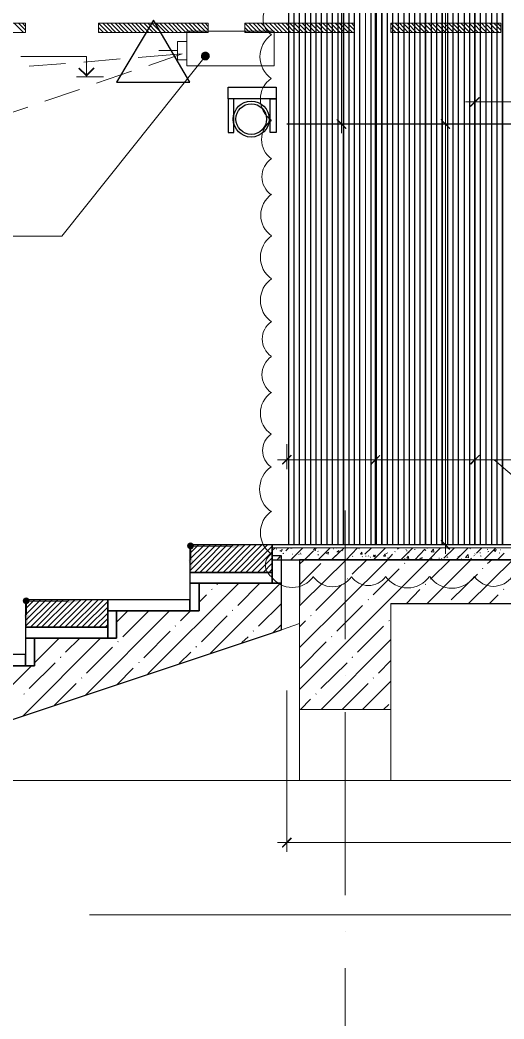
# Model space of a CAD drawing. Header units: millimetres. Extents: x -356862 to 418287, y 0 to 839748.
# Drawn here: x 401049 to 403759, y 757635 to 763220 of the extents above; entities that cross this region are included whole.
import ezdxf

# ---------------------------------------------------------------- set-up
doc = ezdxf.new("R2010")
doc.units = ezdxf.units.MM
doc.layers.add('PDF _Геометрия', color=7, linetype='Continuous', true_color=0xbababa)
doc.layers.add('PDF _Сплошная заливка', color=7, linetype='Continuous', true_color=0xf50000)

msp = doc.modelspace()

# ---------------------------------------------------------------- linework, layer by layer
at = {"layer": 'PDF _Геометрия', "color": 7, "lineweight": 18}
for points in [[(403430.6371, 762586.3728), (403430.6371, 764305.3419)], [(402848.266, 763712.146), (402848.266, 762586.3728)], [(403595.1732, 762850.4965), (403595.1732, 762709.7748)], [(403543.2144, 762761.7336), (404203.5237, 762761.7336)], [(403430.6371, 760235.2388), (403430.6371, 762690.2903)], [(402986.8227, 762638.3315), (402798.4721, 762638.3315)], [(402543.0082, 760847.9192), (402543.0082, 760709.3625)], [(403090.7402, 760761.3212), (402491.0495, 760761.3212)], [(403647.1319, 760761.3212), (402986.8227, 760761.3212)], [(403861.4618, 760761.3212), (403543.2144, 760761.3212)], [(403703.4206, 760761.3212), (403945.8948, 760553.4862), (404368.0598, 760553.4862)], [(402594.967, 760285.0326), (403482.5959, 760285.0326)], [(402543.0082, 759471.012), (402543.0082, 758570.3934)], [(402491.0495, 758622.3522), (403861.4618, 758622.3522)]]:
    msp.add_lwpolyline(points, dxfattribs=at)
at = {"layer": 'PDF _Геометрия', "color": 7, "lineweight": 30}
for points in [[(398000.9464, 764255.548), (407370.8433, 764255.548), (407370.8433, 760202.7645), (402614.4515, 760202.7645), (402614.4515, 759958.1254)], [(398000.9464, 758308.4346), (402512.6989, 759810.9089), (402512.6989, 760070.7027), (402051.5649, 760070.7027), (402051.5649, 759916.9913), (401590.4309, 759916.9913), (401590.4309, 759763.28), (401131.4618, 759763.28), (401131.4618, 759609.5687), (400670.3278, 759609.5687)], [(403125.3794, 759958.1254), (407370.8433, 759958.1254), (407370.8433, 758968.7439)]]:
    msp.add_lwpolyline(points, dxfattribs=at)
at = {"layer": 'PDF _Геометрия', "color": 254, "lineweight": 5, "true_color": 0xdcdcdc}
for points in [[(402551.668, 760285.0326), (402551.668, 764255.548)], [(402581.9773, 760285.0326), (402581.9773, 764255.548)], [(402612.2866, 760285.0326), (402612.2866, 764255.548)], [(402614.4515, 763662.3522), (402614.4515, 760285.0326), (402614.4515, 764255.548)], [(403134.0391, 760285.0326), (403134.0391, 764255.548)], [(403168.6783, 760285.0326), (403168.6783, 764255.548)], [(403198.9876, 760285.0326), (403198.9876, 764255.548)], [(403229.2969, 760285.0326), (403229.2969, 764255.548)], [(403257.4412, 760285.0326), (403257.4412, 764255.548)], [(403287.7505, 760285.0326), (403287.7505, 764255.548)], [(403318.0598, 760285.0326), (403318.0598, 764255.548)], [(403352.6989, 760285.0326), (403352.6989, 764255.548)], [(403383.0082, 760285.0326), (403383.0082, 764255.548)], [(403413.3175, 760285.0326), (403413.3175, 764255.548)], [(403441.4618, 760285.0326), (403441.4618, 764255.548)], [(403471.7711, 760285.0326), (403471.7711, 764255.548)], [(403502.0804, 760285.0326), (403502.0804, 764255.548)], [(403536.7196, 760285.0326), (403536.7196, 764255.548)], [(403567.0288, 760285.0326), (403567.0288, 764255.548)], [(403597.3381, 760285.0326), (403597.3381, 764255.548)], [(403625.4824, 760285.0326), (403625.4824, 764255.548)], [(403655.7917, 760285.0326), (403655.7917, 764255.548)], [(403690.4309, 760285.0326), (403690.4309, 764255.548)], [(403720.7402, 760285.0326), (403720.7402, 764255.548)], [(403751.0495, 760285.0326), (403751.0495, 764255.548)], [(402646.9257, 760285.0326), (402646.9257, 763662.3522)], [(402677.235, 760285.0326), (402677.235, 763662.3522)], [(402707.5443, 760285.0326), (402707.5443, 763662.3522)], [(402735.6886, 760285.0326), (402735.6886, 763662.3522)], [(402765.9979, 760285.0326), (402765.9979, 763662.3522)], [(402796.3072, 760285.0326), (402796.3072, 763662.3522)], [(402830.9464, 760285.0326), (402830.9464, 763662.3522)], [(402861.2556, 760285.0326), (402861.2556, 763662.3522)], [(402891.5649, 760285.0326), (402891.5649, 763662.3522)], [(402919.7093, 760285.0326), (402919.7093, 763662.3522)], [(402950.0185, 760285.0326), (402950.0185, 763662.3522)], [(402982.4928, 760285.0326), (402982.4928, 763662.3522)], [(403014.967, 760285.0326), (403014.967, 763662.3522)], [(403045.2763, 760285.0326), (403045.2763, 763662.3522)], [(403073.4206, 760285.0326), (403073.4206, 763662.3522)], [(403103.7299, 760285.0326), (403103.7299, 763662.3522)]]:
    msp.add_lwpolyline(points, dxfattribs=at)
for points in [[(402553.833, 764255.548), (402553.833, 760285.0326)], [(402584.1422, 764255.548), (402584.1422, 760285.0326)], [(403136.2041, 764255.548), (403136.2041, 760285.0326)], [(403166.5134, 764255.548), (403166.5134, 760285.0326)], [(403196.8227, 764255.548), (403196.8227, 760285.0326)], [(403227.1319, 764255.548), (403227.1319, 760285.0326)], [(403259.6062, 764255.548), (403259.6062, 760285.0326)], [(403289.9154, 764255.548), (403289.9154, 760285.0326)], [(403320.2247, 764255.548), (403320.2247, 760285.0326)], [(403350.534, 764255.548), (403350.534, 760285.0326)], [(403380.8433, 764255.548), (403380.8433, 760285.0326)], [(403411.1526, 764255.548), (403411.1526, 760285.0326)], [(403443.6268, 764255.548), (403443.6268, 760285.0326)], [(403473.9361, 764255.548), (403473.9361, 760285.0326)], [(403504.2453, 764255.548), (403504.2453, 760285.0326)], [(403534.5546, 764255.548), (403534.5546, 760285.0326)], [(403564.8639, 764255.548), (403564.8639, 760285.0326)], [(403595.1732, 764255.548), (403595.1732, 760285.0326)], [(403627.6474, 764255.548), (403627.6474, 760285.0326)], [(403657.9567, 764255.548), (403657.9567, 760285.0326)], [(403688.266, 764255.548), (403688.266, 760285.0326)], [(403718.5752, 764255.548), (403718.5752, 760285.0326)], [(403748.8845, 764255.548), (403748.8845, 760285.0326)], [(402644.7608, 763662.3522), (402644.7608, 760285.0326)], [(402675.0701, 763662.3522), (402675.0701, 760285.0326)], [(402705.3794, 763662.3522), (402705.3794, 760285.0326)], [(402737.8536, 763662.3522), (402737.8536, 760285.0326)], [(402768.1629, 763662.3522), (402768.1629, 760285.0326)], [(402798.4721, 763662.3522), (402798.4721, 760285.0326)], [(402828.7814, 763662.3522), (402828.7814, 760285.0326)], [(402859.0907, 763662.3522), (402859.0907, 760285.0326)], [(402889.4, 763662.3522), (402889.4, 760285.0326)], [(402921.8742, 763662.3522), (402921.8742, 760285.0326)], [(402952.1835, 763662.3522), (402952.1835, 760285.0326)], [(402982.4928, 763662.3522), (402982.4928, 760285.0326)], [(403012.802, 763662.3522), (403012.802, 760285.0326)], [(403043.1113, 763662.3522), (403043.1113, 760285.0326)], [(403075.5855, 763662.3522), (403075.5855, 760285.0326)], [(403105.8948, 763662.3522), (403105.8948, 760285.0326)]]:
    msp.add_lwpolyline(points, close=True, dxfattribs=at)
at = {"layer": 'PDF _Геометрия', "color": 150, "lineweight": 30, "true_color": 0x0080ff}
for points in [[(403595.1732, 760285.0326), (403595.1732, 764255.548)], [(403038.7814, 760285.0326), (403038.7814, 763662.3522)], [(402543.0082, 762638.3315), (406758.1629, 762638.3315)]]:
    msp.add_lwpolyline(points, dxfattribs=at)
at = {"layer": 'PDF _Геометрия', "color": 7, "lineweight": 9}
for points in [[(402614.4515, 763129.7748), (402614.4515, 763374.414)], [(402614.4515, 762766.0635), (402614.4515, 763008.5377)], [(402614.4515, 762400.1872), (402614.4515, 762642.6614)], [(402614.4515, 762034.3109), (402614.4515, 762278.9501)], [(402614.4515, 761668.4346), (402614.4515, 761913.0738)], [(402614.4515, 761302.5584), (402614.4515, 761547.1975)], [(402614.4515, 760938.847), (402614.4515, 761181.3212)], [(402614.4515, 760572.9707), (402614.4515, 760815.445)], [(402614.4515, 760285.0326), (402614.4515, 760451.7336)], [(402869.9154, 759758.9501), (402869.9154, 760477.713)], [(402460.7402, 760285.0326), (401999.6062, 760285.0326), (401999.6062, 760224.414), (401999.6062, 760131.3212)], [(402460.7402, 760254.7233), (402478.0598, 760269.8779)], [(407370.8433, 760269.8779), (402460.7402, 760269.8779)], [(402460.7402, 760252.5584), (402462.9051, 760252.5584)], [(402460.7402, 760217.9192), (402460.7402, 760217.9192)], [(402482.3897, 760261.2181), (402486.7196, 760263.3831)], [(402488.8845, 760202.7645), (402508.369, 760224.414)], [(402521.3587, 760237.4037), (402523.5237, 760239.5687)], [(402523.5237, 760237.4037), (402525.6886, 760237.4037)], [(402536.5134, 760252.5584), (402553.833, 760269.8779)], [(402573.3175, 760269.8779), (402573.3175, 760267.713), (402562.4928, 760267.713), (402564.6577, 760269.8779)], [(402564.6577, 760202.7645), (402631.7711, 760269.8779)], [(402573.3175, 760233.0738), (402575.4824, 760233.0738)], [(402610.1216, 760233.0738), (402612.2866, 760230.9089)], [(402618.7814, 760239.5687), (402620.9464, 760239.5687)], [(402618.7814, 760235.2388), (402623.1113, 760233.0738)], [(402627.4412, 759958.1254), (402874.2453, 760202.7645), (402939.1938, 760269.8779)], [(402642.5959, 760202.7645), (402692.3897, 760252.5584)], [(402666.4103, 760224.414), (402668.5752, 760226.579)], [(402688.0598, 760248.2285), (402690.2247, 760248.2285)], [(402705.3794, 760265.548), (402707.5443, 760267.713)], [(402716.2041, 760250.3934), (402718.369, 760248.2285)], [(402716.2041, 760230.9089), (402720.534, 760228.7439)], [(402718.369, 760202.7645), (402785.4824, 760269.8779)], [(402761.668, 760239.5687), (402763.833, 760241.7336)], [(402796.3072, 760204.9295), (402863.4206, 760269.8779)], [(402802.802, 760263.3831), (402804.967, 760263.3831)], [(402813.6268, 760226.579), (402815.7917, 760224.414)], [(402822.2866, 760269.8779), (402824.4515, 760267.713)], [(402824.4515, 760246.0635), (402833.1113, 760254.7233), (402835.2763, 760243.8986), (402822.2866, 760246.0635)], [(402848.266, 760269.8779), (402850.4309, 760269.8779)], [(402854.7608, 760252.5584), (402856.9257, 760254.7233)], [(402911.0495, 760222.2491), (402913.2144, 760220.0841)], [(402945.6886, 760263.3831), (402947.8536, 760265.548)], [(402965.1732, 760217.9192), (402967.3381, 760220.0841)], [(402980.3278, 760233.0738), (403017.1319, 760269.8779)], [(402982.4928, 760222.2491), (402986.8227, 760222.2491)], [(402997.6474, 760224.414), (402999.8123, 760222.2491)], [(403008.4721, 760217.9192), (403010.6371, 760215.7542)], [(403027.9567, 760202.7645), (403095.0701, 760269.8779)], [(403027.9567, 760228.7439), (403032.2866, 760228.7439)], [(403038.7814, 760215.7542), (403040.9464, 760217.9192)], [(403097.235, 760237.4037), (403101.5649, 760237.4037)], [(403103.7299, 760241.7336), (403105.8948, 760239.5687)], [(403105.8948, 760202.7645), (403134.0391, 760233.0738)], [(403131.8742, 760228.7439), (403134.0391, 760230.9089)], [(403147.0288, 760246.0635), (403149.1938, 760248.2285)], [(403162.1835, 760261.2181), (403170.8433, 760269.8779)], [(403181.668, 760202.7645), (403248.7814, 760269.8779)], [(403209.8123, 760259.0532), (403211.9773, 760256.8882)], [(403211.9773, 760252.5584), (403216.3072, 760252.5584)], [(403222.802, 760241.7336), (403227.1319, 760243.8986)], [(403257.4412, 760259.0532), (403261.7711, 760259.0532)], [(403259.6062, 760202.7645), (403315.8948, 760261.2181)], [(403318.0598, 760254.7233), (403320.2247, 760256.8882)], [(403326.7196, 760267.713), (403331.0495, 760267.713)], [(403337.5443, 760202.7645), (403402.4928, 760269.8779)], [(403411.1526, 760267.713), (403413.3175, 760269.8779)], [(403421.9773, 760211.4243), (403480.4309, 760269.8779)], [(403439.2969, 760215.7542), (403443.6268, 760217.9192)], [(403452.2866, 760269.8779), (403450.1216, 760263.3831), (403441.4618, 760267.713), (403443.6268, 760269.8779)], [(403471.7711, 760269.8779), (403473.9361, 760267.713)], [(403491.2556, 760202.7645), (403558.369, 760269.8779)], [(403499.9154, 760217.9192), (403504.2453, 760220.0841)], [(403508.5752, 760226.579), (403512.9051, 760226.579)], [(403567.0288, 760265.548), (403571.3587, 760263.3831)], [(403588.6783, 760224.414), (403593.0082, 760226.579)], [(403595.1732, 760233.0738), (403597.3381, 760235.2388)], [(403603.833, 760239.5687), (403634.1422, 760269.8779)], [(403623.3175, 760241.7336), (403627.6474, 760241.7336)], [(403625.4824, 760224.414), (403629.8123, 760222.2491)], [(403644.967, 760202.7645), (403712.0804, 760269.8779)], [(403664.4515, 760261.2181), (403668.7814, 760259.0532)], [(403668.7814, 760246.0635), (403673.1113, 760248.2285)], [(403688.266, 760243.8986), (403690.4309, 760246.0635)], [(403722.9051, 760202.7645), (403759.7093, 760239.5687)], [(403731.5649, 760241.7336), (403735.8948, 760239.5687)], [(403738.0598, 760256.8882), (403740.2247, 760256.8882)], [(402504.0391, 760213.5893), (402506.2041, 760211.4243)], [(402573.3175, 760213.5893), (402577.6474, 760215.7542)], [(402614.4515, 760176.7852), (402640.4309, 760202.7645)], [(402614.4515, 760062.0429), (402733.5237, 760181.1151)], [(402861.2556, 759958.1254), (403108.0598, 760202.7645)], [(402867.7505, 760207.0944), (402872.0804, 760207.0944)], [(402891.5649, 760204.9295), (402893.7299, 760202.7645)], [(402908.8845, 760122.6614), (402991.1526, 760202.7645)], [(402945.6886, 760202.7645), (402945.6886, 760204.9295)], [(402950.0185, 760202.7645), (402952.1835, 760204.9295)], [(403095.0701, 759958.1254), (403339.7093, 760202.7645)], [(403105.8948, 760213.5893), (403108.0598, 760211.4243)], [(403201.1526, 760209.2594), (403205.4824, 760207.0944)], [(403201.1526, 760181.1151), (403203.3175, 760183.28)], [(403298.5752, 760204.9295), (403302.9051, 760202.7645)], [(403328.8845, 759958.1254), (403573.5237, 760202.7645)], [(403346.2041, 760094.5171), (403456.6165, 760202.7645)], [(403348.369, 760202.7645), (403354.8639, 760209.2594), (403354.8639, 760202.7645)], [(403393.833, 760211.4243), (403398.1629, 760211.4243)], [(403408.9876, 760207.0944), (403411.1526, 760209.2594)], [(403519.4, 760207.0944), (403523.7299, 760202.7645)], [(403560.534, 759958.1254), (403807.3381, 760202.7645)], [(403569.1938, 760202.7645), (403575.6886, 760211.4243)], [(403666.6165, 760181.1151), (403690.4309, 760202.7645)], [(403025.7917, 760005.7542), (403170.8433, 760150.8058)], [(403463.1113, 759977.6099), (403610.3278, 760122.6614)], [(403638.4721, 760150.8058), (403640.6371, 760155.1357)], [(401765.7917, 759564.1047), (402274.5546, 760070.7027)], [(402116.5134, 759681.012), (402508.369, 760070.7027)], [(402151.1526, 760064.2078), (402157.6474, 760070.7027)], [(402268.0598, 759947.3006), (402391.4618, 760070.7027)], [(402744.3484, 759958.1254), (402850.4309, 760064.2078)], [(402880.7402, 760094.5171), (402882.9051, 760096.6821)], [(403318.0598, 760064.2078), (403320.2247, 760066.3728)], [(402051.5649, 759964.6202), (402092.6989, 760005.7542)], [(402120.8433, 760036.0635), (402125.1732, 760038.2285)], [(403211.9773, 759958.1254), (403287.7505, 760036.0635)], [(403677.4412, 759958.1254), (403725.0701, 760005.7542)], [(403755.3794, 760036.0635), (403757.5443, 760038.2285)], [(401540.6371, 759977.6099), (401079.5031, 759977.6099), (401079.5031, 759916.9913), (401079.5031, 759826.0635)], [(402384.967, 759830.3934), (402512.6989, 759958.1254)], [(402997.6474, 759977.6099), (402999.8123, 759979.7748)], [(401417.235, 759447.1975), (401887.0288, 759916.9913)], [(401590.4309, 759854.2078), (401653.2144, 759916.9913)], [(401625.0701, 759771.9398), (401770.1216, 759916.9913)], [(401947.6474, 759860.7027), (402003.9361, 759916.9913)], [(402064.5546, 759743.7955), (402209.6062, 759888.847)], [(402237.7505, 759919.1563), (402239.9154, 759921.3212)], [(401917.3381, 759830.3934), (401919.5031, 759832.5584)], [(402467.235, 759795.7542), (402512.6989, 759841.2181)], [(401741.9773, 759655.0326), (401889.1938, 759802.2491)], [(402291.8742, 759739.4656), (402326.5134, 759771.9398)], [(402354.6577, 759802.2491), (402356.8227, 759804.414)], [(401066.5134, 759330.2903), (401499.5031, 759763.28)], [(401131.4618, 759626.8882), (401267.8536, 759763.28)], [(401304.6577, 759685.3419), (401384.7608, 759763.28)], [(401421.5649, 759568.4346), (401566.6165, 759713.4862)], [(401596.9257, 759743.7955), (401599.0907, 759745.9604)], [(402034.2453, 759713.4862), (402036.4103, 759717.8161)], [(401276.5134, 759655.0326), (401278.6783, 759659.3625)], [(401941.1526, 759622.5584), (402006.101, 759685.3419)], [(400715.7917, 759213.3831), (401114.1422, 759609.5687)], [(401101.1526, 759481.8367), (401246.2041, 759626.8882)], [(401713.833, 759626.8882), (401715.9979, 759629.0532)], [(401592.5959, 759505.6511), (401683.5237, 759596.579)], [(402869.9154, 759555.445), (402869.9154, 759555.445)], [(401241.8742, 759388.7439), (401363.1113, 759509.981)], [(401393.4206, 759540.2903), (401395.5855, 759542.4553)], [(401070.8433, 759451.5274), (401075.1732, 759453.6924)], [(402614.4515, 758968.7439), (402614.4515, 759364.9295)], [(402869.9154, 758327.9192), (402869.9154, 759349.7748)], [(403125.3794, 759364.9295), (403125.3794, 758968.7439)], [(402869.9154, 758122.2491), (402869.9154, 758122.2491)], [(402869.9154, 757199.981), (402869.9154, 757918.7439)]]:
    msp.add_lwpolyline(points, dxfattribs=at)
at = {"layer": 'PDF _Геометрия', "color": 92, "lineweight": 20, "true_color": 0x00dd00}
for points in [[(400466.8227, 763149.2594), (401079.5031, 763149.2594), (401079.5031, 763201.2181), (400466.8227, 763201.2181)], [(401488.6783, 763149.2594), (402103.5237, 763149.2594), (402103.5237, 763201.2181), (401488.6783, 763201.2181)], [(402307.0288, 763149.2594), (402921.8742, 763149.2594), (402921.8742, 763201.2181), (402307.0288, 763201.2181)], [(403125.3794, 763149.2594), (403740.2247, 763149.2594), (403740.2247, 763201.2181), (403125.3794, 763201.2181)]]:
    msp.add_lwpolyline(points, close=True, dxfattribs=at)
at = {"layer": 'PDF _Геометрия', "color": 92, "lineweight": 5, "true_color": 0x00dd00}
for points in [[(401068.6783, 763149.2594), (401016.7196, 763201.2181)], [(401079.5031, 763162.2491), (401040.534, 763201.2181)], [(401079.5031, 763183.8986), (401064.3484, 763201.2181)], [(401540.6371, 763149.2594), (401488.6783, 763201.2181)], [(401516.8227, 763149.2594), (401488.6783, 763177.4037)], [(401564.4515, 763149.2594), (401512.4928, 763201.2181)], [(401586.101, 763149.2594), (401536.3072, 763201.2181)], [(401609.9154, 763149.2594), (401557.9567, 763201.2181)], [(401631.5649, 763149.2594), (401581.7711, 763201.2181)], [(401655.3794, 763149.2594), (401603.4206, 763201.2181)], [(401679.1938, 763149.2594), (401627.235, 763201.2181)], [(401700.8433, 763149.2594), (401651.0495, 763201.2181)], [(401724.6577, 763149.2594), (401672.6989, 763201.2181)], [(401746.3072, 763149.2594), (401696.5134, 763201.2181)], [(401770.1216, 763149.2594), (401718.1629, 763201.2181)], [(401793.9361, 763149.2594), (401741.9773, 763201.2181)], [(401815.5855, 763149.2594), (401765.7917, 763201.2181)], [(401839.4, 763149.2594), (401787.4412, 763201.2181)], [(401863.2144, 763149.2594), (401811.2556, 763201.2181)], [(401884.8639, 763149.2594), (401832.9051, 763201.2181)], [(401908.6783, 763149.2594), (401856.7196, 763201.2181)], [(401930.3278, 763149.2594), (401880.534, 763201.2181)], [(401954.1422, 763149.2594), (401902.1835, 763201.2181)], [(401977.9567, 763149.2594), (401925.9979, 763201.2181)], [(401999.6062, 763149.2594), (401949.8123, 763201.2181)], [(402023.4206, 763149.2594), (401971.4618, 763201.2181)], [(402045.0701, 763149.2594), (401995.2763, 763201.2181)], [(402068.8845, 763149.2594), (402016.9257, 763201.2181)], [(402092.6989, 763149.2594), (402040.7402, 763201.2181)], [(402103.5237, 763162.2491), (402064.5546, 763201.2181)], [(402103.5237, 763183.8986), (402086.2041, 763201.2181)], [(402358.9876, 763149.2594), (402307.0288, 763201.2181)], [(402335.1732, 763149.2594), (402307.0288, 763177.4037)], [(402382.802, 763149.2594), (402330.8433, 763201.2181)], [(402404.4515, 763149.2594), (402354.6577, 763201.2181)], [(402428.266, 763149.2594), (402376.3072, 763201.2181)], [(402449.9154, 763149.2594), (402400.1216, 763201.2181)], [(402473.7299, 763149.2594), (402421.7711, 763201.2181)], [(402497.5443, 763149.2594), (402445.5855, 763201.2181)], [(402519.1938, 763149.2594), (402469.4, 763201.2181)], [(402543.0082, 763149.2594), (402491.0495, 763201.2181)], [(402564.6577, 763149.2594), (402514.8639, 763201.2181)], [(402588.4721, 763149.2594), (402536.5134, 763201.2181)], [(402612.2866, 763149.2594), (402560.3278, 763201.2181)], [(402633.9361, 763149.2594), (402584.1422, 763201.2181)], [(402657.7505, 763149.2594), (402605.7917, 763201.2181)], [(402681.5649, 763149.2594), (402629.6062, 763201.2181)], [(402703.2144, 763149.2594), (402651.2556, 763201.2181)], [(402727.0288, 763149.2594), (402675.0701, 763201.2181)], [(402748.6783, 763149.2594), (402698.8845, 763201.2181)], [(402772.4928, 763149.2594), (402720.534, 763201.2181)], [(402796.3072, 763149.2594), (402744.3484, 763201.2181)], [(402817.9567, 763149.2594), (402768.1629, 763201.2181)], [(402841.7711, 763149.2594), (402789.8123, 763201.2181)], [(402863.4206, 763149.2594), (402813.6268, 763201.2181)], [(402887.235, 763149.2594), (402835.2763, 763201.2181)], [(402911.0495, 763149.2594), (402859.0907, 763201.2181)], [(402921.8742, 763162.2491), (402882.9051, 763201.2181)], [(402921.8742, 763183.8986), (402904.5546, 763201.2181)], [(403177.3381, 763149.2594), (403125.3794, 763201.2181)], [(403153.5237, 763149.2594), (403125.3794, 763177.4037)], [(403201.1526, 763149.2594), (403149.1938, 763201.2181)], [(403222.802, 763149.2594), (403173.0082, 763201.2181)], [(403246.6165, 763149.2594), (403194.6577, 763201.2181)], [(403268.266, 763149.2594), (403218.4721, 763201.2181)], [(403292.0804, 763149.2594), (403240.1216, 763201.2181)], [(403315.8948, 763149.2594), (403263.9361, 763201.2181)], [(403337.5443, 763149.2594), (403287.7505, 763201.2181)], [(403361.3587, 763149.2594), (403309.4, 763201.2181)], [(403383.0082, 763149.2594), (403333.2144, 763201.2181)], [(403406.8227, 763149.2594), (403354.8639, 763201.2181)], [(403430.6371, 763149.2594), (403378.6783, 763201.2181)], [(403452.2866, 763149.2594), (403402.4928, 763201.2181)], [(403476.101, 763149.2594), (403424.1422, 763201.2181)], [(403499.9154, 763149.2594), (403447.9567, 763201.2181)], [(403521.5649, 763149.2594), (403469.6062, 763201.2181)], [(403545.3794, 763149.2594), (403493.4206, 763201.2181)], [(403567.0288, 763149.2594), (403517.235, 763201.2181)], [(403590.8433, 763149.2594), (403538.8845, 763201.2181)], [(403614.6577, 763149.2594), (403562.6989, 763201.2181)], [(403636.3072, 763149.2594), (403586.5134, 763201.2181)], [(403660.1216, 763149.2594), (403608.1629, 763201.2181)], [(403681.7711, 763149.2594), (403631.9773, 763201.2181)], [(403705.5855, 763149.2594), (403653.6268, 763201.2181)], [(403729.4, 763149.2594), (403677.4412, 763201.2181)], [(403740.2247, 763162.2491), (403701.2556, 763201.2181)], [(403740.2247, 763183.8986), (403722.9051, 763201.2181)], [(401495.1732, 763149.2594), (401488.6783, 763155.7542)], [(402313.5237, 763149.2594), (402307.0288, 763155.7542)], [(403131.8742, 763149.2594), (403125.3794, 763155.7542)]]:
    msp.add_lwpolyline(points, dxfattribs=at)
at = {"layer": 'PDF _Геометрия', "color": 252, "lineweight": 25, "true_color": 0x989898}
for points in [[(401999.6062, 762872.146), (401796.101, 763218.5377), (401590.4309, 762872.146)], [(402482.3897, 762779.0532), (402482.3897, 762590.7027), (402449.9154, 762590.7027), (402449.9154, 762779.0532), (402482.3897, 762779.0532), (402213.9361, 762779.0532), (402213.9361, 762844.0017), (402482.3897, 762844.0017)], [(402246.4103, 762779.0532), (402213.9361, 762779.0532), (402213.9361, 762590.7027), (402246.4103, 762590.7027)]]:
    msp.add_lwpolyline(points, close=True, dxfattribs=at)
at = {"layer": 'PDF _Геометрия', "color": 5, "lineweight": 5}
msp.add_lwpolyline([(401999.6062, 762872.146), (401796.101, 763218.5377), (401590.4309, 762872.146)], close=True, dxfattribs=at)
at = {"layer": 'PDF _Геометрия', "color": 252, "lineweight": 9, "true_color": 0x989898}
msp.add_lwpolyline([(401982.2866, 763157.9192), (402471.5649, 763157.9192), (402471.5649, 762963.0738), (401982.2866, 762963.0738)], close=True, dxfattribs=at)
for points in [[(401930.3278, 763099.4656), (401982.2866, 763099.4656), (401982.2866, 762997.713), (401930.3278, 762997.713), (401930.3278, 763099.4656), (401930.3278, 762997.713)], [(401930.3278, 763049.6718), (401826.4103, 763049.6718)]]:
    msp.add_lwpolyline(points, dxfattribs=at)
at = {"layer": 'PDF _Геометрия', "color": 112, "lineweight": 5, "true_color": 0x00b85c}
for points in [[(401421.5649, 762902.4553), (401421.5649, 763015.0326), (401053.5237, 763015.0326)], [(401516.8227, 762902.4553), (401365.2763, 762902.4553)]]:
    msp.add_lwpolyline(points, dxfattribs=at)
at = {"layer": 'PDF _Геометрия', "color": 6, "lineweight": 5}
for points in [[(401711.668, 763010.7027), (401956.3072, 763030.1872), (401770.1216, 762965.2388)], [(401101.1526, 762960.9089), (401304.6577, 762976.0635)], [(401406.4103, 762984.7233), (401609.9154, 763002.0429)], [(401672.6989, 762932.7645), (401477.8536, 762865.6511)], [(401382.5959, 762831.012), (401187.7505, 762766.0635)], [(401092.4928, 762731.4243), (400897.6474, 762666.4759)]]:
    msp.add_lwpolyline(points, dxfattribs=at)
at = {"layer": 'PDF _Геометрия', "color": 251, "lineweight": 20, "true_color": 0x545454}
for points in [[(402071.0495, 762997.713), (402055.8948, 762978.2285), (401283.0082, 762010.4965), (401129.2969, 762010.4965), (399914.7608, 762010.4965)], [(405586.9257, 761270.0841), (405586.9257, 761244.1047), (405573.9361, 758217.5068), (405478.6783, 758217.5068), (401438.8845, 758217.5068)]]:
    msp.add_lwpolyline(points, dxfattribs=at)
at = {"layer": 'PDF _Геометрия', "color": 112, "lineweight": 0, "true_color": 0x00b85c, "const_width": 9.1851}
msp.add_lwpolyline([(401378.266, 762951.1666), (401421.5649, 762908.9501), (401463.7814, 762951.1666)], dxfattribs=at)
at = {"layer": 'PDF _Геометрия', "color": 7, "lineweight": 18}
for points in [[(403482.5959, 762638.3315), (403162.1835, 762638.3315)], [(403038.7814, 760709.3625), (403038.7814, 760847.9192)], [(403595.1732, 760709.3625), (403595.1732, 760847.9192)]]:
    msp.add_lwpolyline(points, close=True, dxfattribs=at)
at = {"layer": 'PDF _Геометрия', "color": 1, "lineweight": 20}
for points in [[(402457.3313, 762245.1253, 0.520539939), (402457.3313, 762012.8139, 0.520539923), (402457.0147, 761773.2779)], [(402455.1685, 761136.6265, 0.520539939), (402455.1685, 760904.3152, 0.52054007), (402455.2325, 760721.2985, 0.520539882), (402455.452, 760471.1008)], [(402455.6174, 760234.7304, 0.520540018), (402455.6174, 760108.8212, 0.520540086), (402691.2421, 760108.6792)]]:
    msp.add_lwpolyline(points, format="xyb", dxfattribs=at)
at = {"layer": 'PDF _Геометрия', "color": 1, "lineweight": 0, "true_color": 0xf50000}
for points in [[(402021.2556, 760280.7027), (401990.9464, 760280.7027), (402021.2556, 760280.7027)], [(402021.2556, 760276.3728), (401990.9464, 760276.3728), (402021.2556, 760276.3728)], [(402016.9257, 760289.3625), (401995.2763, 760289.3625), (402016.9257, 760289.3625)], [(402010.4309, 760293.6924), (402001.7711, 760293.6924), (402010.4309, 760293.6924)], [(402016.9257, 760267.713), (401995.2763, 760267.713), (402016.9257, 760267.713)], [(402012.5959, 760265.548), (401999.6062, 760265.548), (402012.5959, 760265.548)], [(401101.1526, 759971.1151), (401070.8433, 759971.1151), (401101.1526, 759971.1151)], [(401098.9876, 759966.7852), (401070.8433, 759966.7852), (401098.9876, 759966.7852)], [(401098.9876, 759979.7748), (401073.0082, 759979.7748), (401098.9876, 759979.7748)], [(401098.9876, 759964.6202), (401073.0082, 759964.6202), (401098.9876, 759964.6202)], [(401094.6577, 759984.1047), (401077.3381, 759984.1047), (401094.6577, 759984.1047)]]:
    msp.add_lwpolyline(points, dxfattribs=at)
at = {"layer": 'PDF _Геометрия', "color": 41, "lineweight": 5, "true_color": 0xffdf7f}
for points in [[(401999.6062, 760267.713), (402016.9257, 760285.0326)], [(401999.6062, 760237.4037), (402049.4, 760285.0326)], [(401999.6062, 760204.9295), (402081.8742, 760285.0326)], [(401999.6062, 760172.4553), (402114.3484, 760285.0326)], [(401999.6062, 760139.981), (402146.8227, 760285.0326)], [(402025.5855, 760131.3212), (402177.1319, 760285.0326)], [(402055.8948, 760131.3212), (402209.6062, 760285.0326)], [(402088.369, 760131.3212), (402242.0804, 760285.0326)], [(402120.8433, 760131.3212), (402274.5546, 760285.0326)], [(402153.3175, 760131.3212), (402307.0288, 760285.0326)], [(402185.7917, 760131.3212), (402339.5031, 760285.0326)], [(402218.266, 760131.3212), (402371.9773, 760285.0326)], [(402250.7402, 760131.3212), (402402.2866, 760285.0326)], [(402281.0495, 760131.3212), (402434.7608, 760285.0326)], [(402313.5237, 760131.3212), (402460.7402, 760278.5377)], [(402345.9979, 760131.3212), (402460.7402, 760246.0635)], [(402378.4721, 760131.3212), (402460.7402, 760213.5893)], [(402410.9464, 760131.3212), (402460.7402, 760183.28)], [(402443.4206, 760131.3212), (402460.7402, 760150.8058)], [(401079.5031, 759958.1254), (401098.9876, 759977.6099)], [(401079.5031, 759927.8161), (401131.4618, 759977.6099)], [(401079.5031, 759895.3419), (401163.9361, 759977.6099)], [(401079.5031, 759862.8676), (401196.4103, 759977.6099)], [(401079.5031, 759830.3934), (401228.8845, 759977.6099)], [(401107.6474, 759826.0635), (401261.3587, 759977.6099)], [(401140.1216, 759826.0635), (401291.668, 759977.6099)], [(401170.4309, 759826.0635), (401324.1422, 759977.6099)], [(401202.9051, 759826.0635), (401356.6165, 759977.6099)], [(401235.3794, 759826.0635), (401389.0907, 759977.6099)], [(401267.8536, 759826.0635), (401421.5649, 759977.6099)], [(401300.3278, 759826.0635), (401454.0391, 759977.6099)], [(401332.802, 759826.0635), (401486.5134, 759977.6099)], [(401363.1113, 759826.0635), (401516.8227, 759977.6099)], [(401395.5855, 759826.0635), (401540.6371, 759968.9501)], [(401428.0598, 759826.0635), (401540.6371, 759936.4759)], [(401460.534, 759826.0635), (401540.6371, 759904.0017)], [(401493.0082, 759826.0635), (401540.6371, 759873.6924)], [(401525.4824, 759826.0635), (401540.6371, 759841.2181)]]:
    msp.add_lwpolyline(points, dxfattribs=at)
at = {"layer": 'PDF _Геометрия', "color": 19, "lineweight": 30, "true_color": 0x442a22}
for points in [[(401999.6062, 760131.3212), (402460.7402, 760131.3212), (402460.7402, 760285.0326), (401999.6062, 760285.0326)], [(401079.5031, 759826.0635), (401540.6371, 759826.0635), (401540.6371, 759977.6099), (401079.5031, 759977.6099)]]:
    msp.add_lwpolyline(points, close=True, dxfattribs=at)
at = {"layer": 'PDF _Геометрия', "color": 1, "lineweight": 9, "true_color": 0xf50000}
for points in [[(402006.101, 760202.7645), (402006.101, 760278.5377), (402237.7505, 760278.5377)], [(401085.9979, 759895.3419), (401085.9979, 759971.1151), (401315.4824, 759971.1151)]]:
    msp.add_lwpolyline(points, dxfattribs=at)
at = {"layer": 'PDF _Геометрия', "color": 7, "lineweight": 30}
for points in [[(402460.7402, 760202.7645), (407370.8433, 760202.7645), (407370.8433, 760285.0326), (402460.7402, 760285.0326)], [(402460.7402, 760224.414), (402460.7402, 760070.7027), (402512.6989, 760070.7027), (402512.6989, 760224.414)], [(402460.7402, 760131.3212), (401999.6062, 760131.3212), (401999.6062, 760070.7027), (402460.7402, 760070.7027)], [(401999.6062, 760070.7027), (401999.6062, 759916.9913), (402051.5649, 759916.9913), (402051.5649, 760070.7027)], [(401999.6062, 759977.6099), (401540.6371, 759977.6099), (401540.6371, 759916.9913), (401999.6062, 759916.9913)], [(401540.6371, 759916.9913), (401540.6371, 759763.28), (401590.4309, 759763.28), (401590.4309, 759916.9913)], [(401540.6371, 759826.0635), (401079.5031, 759826.0635), (401079.5031, 759763.28), (401540.6371, 759763.28)], [(401079.5031, 759763.28), (401079.5031, 759609.5687), (401131.4618, 759609.5687), (401131.4618, 759763.28)], [(401079.5031, 759672.3522), (400620.534, 759672.3522), (400620.534, 759609.5687), (401079.5031, 759609.5687)]]:
    msp.add_lwpolyline(points, close=True, dxfattribs=at)
at = {"layer": 'PDF _Геометрия', "color": 7, "lineweight": 9}
for points in [[(402517.0288, 760259.0532), (402512.6989, 760248.2285), (402504.0391, 760252.5584)], [(402701.0495, 760267.713), (402703.2144, 760254.7233), (402692.3897, 760256.8882)], [(402776.8227, 760243.8986), (402774.6577, 760233.0738), (402763.833, 760239.5687)], [(402963.0082, 760243.8986), (402965.1732, 760233.0738), (402954.3484, 760233.0738)], [(403038.7814, 760228.7439), (403034.4515, 760217.9192), (403025.7917, 760224.414)], [(403092.9051, 760233.0738), (403095.0701, 760222.2491), (403084.2453, 760222.2491)], [(403222.802, 760222.2491), (403224.967, 760209.2594), (403214.1422, 760211.4243)], [(403365.6886, 760243.8986), (403350.534, 760246.0635), (403363.5237, 760261.2181)], [(403560.534, 760213.5893), (403543.2144, 760215.7542), (403558.369, 760230.9089)], [(403714.2453, 760259.0532), (403709.9154, 760248.2285), (403701.2556, 760254.7233)], [(403300.7402, 760215.7542), (403296.4103, 760202.7645), (403287.7505, 760209.2594)]]:
    msp.add_lwpolyline(points, close=True, dxfattribs=at)
at = {"layer": 'PDF _Геометрия', "color": 250, "lineweight": 5, "true_color": 0x383e42}
for points in [[(402614.4515, 759945.1357), (402627.4412, 759958.1254)], [(402614.4515, 759711.3212), (402861.2556, 759958.1254)], [(402614.4515, 759477.5068), (403095.0701, 759958.1254)], [(402705.3794, 759919.1563), (402744.3484, 759958.1254)], [(402822.2866, 759802.2491), (402967.3381, 759947.3006)], [(402675.0701, 759888.847), (402679.4, 759891.012)], [(402614.4515, 759828.2285), (402646.9257, 759860.7027)], [(402939.1938, 759685.3419), (403084.2453, 759830.3934)], [(403114.5546, 759860.7027), (403116.7196, 759862.8676)], [(402791.9773, 759771.9398), (402794.1422, 759774.1047)], [(402616.6165, 759596.579), (402763.833, 759743.7955)], [(402735.6886, 759364.9295), (403125.3794, 759756.7852)], [(402908.8845, 759655.0326), (402911.0495, 759659.3625)], [(402733.5237, 759481.8367), (402880.7402, 759626.8882)], [(403056.101, 759568.4346), (403125.3794, 759639.8779)], [(402852.5959, 759364.9295), (402997.6474, 759509.981)], [(402967.3381, 759364.9295), (403125.3794, 759522.9707)], [(403025.7917, 759540.2903), (403027.9567, 759542.4553)], [(402705.3794, 759451.5274), (402707.5443, 759453.6924)], [(402618.7814, 759364.9295), (402675.0701, 759423.3831)], [(403084.2453, 759364.9295), (403114.5546, 759393.0738)]]:
    msp.add_lwpolyline(points, dxfattribs=at)
at = {"layer": 'PDF _Геометрия', "color": 7, "lineweight": 13}
for points in [[(402614.4515, 759958.1254), (402614.4515, 759364.9295), (403125.3794, 759364.9295), (403125.3794, 759958.1254)], [(402614.4515, 759845.548), (402512.6989, 759810.9089)]]:
    msp.add_lwpolyline(points, dxfattribs=at)
at = {"layer": 'PDF _Геометрия', "color": 7, "lineweight": 5}
msp.add_lwpolyline([(408306.101, 758968.7439), (408217.3381, 758968.7439), (404601.8742, 758968.7439), (404565.0701, 759115.9604), (404489.2969, 758821.5274), (404452.4928, 758968.7439), (400837.0288, 758968.7439), (400748.266, 758968.7439)], dxfattribs=at)
at = {"layer": 'PDF _Геометрия', "color": 252, "lineweight": 25, "true_color": 0x989898}
for centre, radius in [((402343.8197, 762665.8989), 100.6701), ((402343.8198, 762665.8989), 85.5155)]:
    msp.add_circle(centre, radius, dxfattribs=at)
at = {"layer": 'PDF _Геометрия', "color": 1, "lineweight": 9, "true_color": 0xf50000}
for centre in [(402003.9096, 760280.0277), (401083.7691, 759972.5929)]:
    msp.add_circle(centre, 16.2371, dxfattribs=at)
at = {"layer": 'PDF _Геометрия', "color": 1, "lineweight": 20}
for centre, radius, start, end in [((402519.1872, 763226.6425), 109.3299, 125.0024332, 234.9975668), ((402540.8389, 763014.4688), 148.299, 125.0024492, 234.9975508), ((402536.509, 762776.3156), 141.8041, 125.0024444, 234.9975556), ((402532.1769, 762551.1511), 130.9794, 125.0024453, 234.9975547), ((402525.682, 762343.3083), 122.3196, 125.0024339, 234.9975661), ((402540.8389, 761652.6611), 146.134, 125.0024458, 234.9975542), ((402523.5171, 761436.1575), 117.9897, 125.0024532, 234.9975468), ((402527.847, 761236.9745), 124.4846, 125.0024452, 234.9975548), ((402540.8389, 760353.6392), 146.134, 125.0024458, 234.9975542), ((402798.4765, 760182.6017), 130.9794, 215.0024453, 324.9975547), ((402999.8256, 760173.9408), 115.8248, 215.0024526, 324.9975474), ((403218.4942, 760195.5914), 150.4639, 215.0024456, 324.9975544), ((403467.4742, 760195.5914), 152.6289, 215.0024495, 324.9975505), ((403699.1325, 760182.6017), 128.8144, 215.002448, 324.997552)]:
    msp.add_arc(centre, radius, start, end, dxfattribs=at)
at = {"layer": 'PDF _Сплошная заливка', "color": 251, "true_color": 0x545454, "transparency": 33554559}
for points in [[(402066.7196, 763034.5171), (402062.3897, 763021.5274), (402086.2041, 763017.1975)], [(402062.3897, 763021.5274), (402086.2041, 763017.1975), (402062.3897, 763008.5377)], [(402086.2041, 763017.1975), (402062.3897, 763008.5377), (402071.0495, 762997.713)], [(402086.2041, 763017.1975), (402077.5443, 763041.012), (402066.7196, 763034.5171)], [(402071.0495, 762997.713), (402081.8742, 762993.3831), (402086.2041, 763017.1975)], [(402090.534, 763043.1769), (402086.2041, 763017.1975), (402077.5443, 763041.012)], [(402081.8742, 762993.3831), (402086.2041, 763017.1975), (402097.0288, 762993.3831)], [(402103.5237, 763036.6821), (402090.534, 763043.1769), (402086.2041, 763017.1975)], [(402086.2041, 763017.1975), (402110.0185, 763028.0223), (402103.5237, 763036.6821)], [(402112.1835, 763012.8676), (402086.2041, 763017.1975), (402110.0185, 763028.0223)], [(402086.2041, 763017.1975), (402097.0288, 762993.3831), (402105.6886, 763002.0429)], [(402105.6886, 763002.0429), (402112.1835, 763012.8676), (402086.2041, 763017.1975)]]:
    msp.add_solid(points, dxfattribs=at)
at = {"layer": 'PDF _Сплошная заливка', "color": 7, "transparency": 33554559}
for points in [[(403618.9876, 762789.8779), (403573.5237, 762733.5893), (403567.0288, 762737.9192)], [(403623.3175, 762783.3831), (403618.9876, 762789.8779), (403573.5237, 762733.5893)], [(402826.6165, 762666.4759), (402820.1216, 762662.146), (402878.5752, 762614.5171)], [(402820.1216, 762662.146), (402878.5752, 762614.5171), (402872.0804, 762610.1872)], [(403458.7814, 762614.5171), (403402.4928, 762662.146), (403406.8227, 762666.4759)], [(403406.8227, 762666.4759), (403402.4928, 762662.146), (403458.7814, 762614.5171)], [(403452.2866, 762610.1872), (403458.7814, 762614.5171), (403402.4928, 762662.146)], [(403402.4928, 762662.146), (403458.7814, 762614.5171), (403452.2866, 762610.1872)], [(402564.6577, 760789.4656), (402519.1938, 760733.1769), (402514.8639, 760739.6718)], [(402571.1526, 760785.1357), (402564.6577, 760789.4656), (402519.1938, 760733.1769)], [(403062.5959, 760789.4656), (403017.1319, 760733.1769), (403010.6371, 760739.6718)], [(403010.6371, 760739.6718), (403017.1319, 760733.1769), (403062.5959, 760789.4656)], [(403066.9257, 760785.1357), (403062.5959, 760789.4656), (403017.1319, 760733.1769)], [(403017.1319, 760733.1769), (403062.5959, 760789.4656), (403066.9257, 760785.1357)], [(403618.9876, 760789.4656), (403573.5237, 760733.1769), (403567.0288, 760739.6718)], [(403567.0288, 760739.6718), (403573.5237, 760733.1769), (403618.9876, 760789.4656)], [(403623.3175, 760785.1357), (403618.9876, 760789.4656), (403573.5237, 760733.1769)], [(403573.5237, 760733.1769), (403618.9876, 760789.4656), (403623.3175, 760785.1357)], [(403406.8227, 760313.1769), (403402.4928, 760308.847), (403458.7814, 760263.3831)], [(403402.4928, 760308.847), (403458.7814, 760263.3831), (403452.2866, 760256.8882)], [(402564.6577, 758650.4965), (402519.1938, 758592.0429), (402514.8639, 758598.5377)], [(402571.1526, 758644.0017), (402564.6577, 758650.4965), (402519.1938, 758592.0429)]]:
    msp.add_solid(points, dxfattribs=at)
at = {"layer": 'PDF _Сплошная заливка', "transparency": 33554559}
for points in [[(402019.0907, 760285.0326), (401993.1113, 760285.0326), (401990.9464, 760285.0326)], [(402019.0907, 760285.0326), (401990.9464, 760285.0326), (402021.2556, 760282.8676)], [(401990.9464, 760285.0326), (402021.2556, 760282.8676), (401990.9464, 760282.8676)], [(402021.2556, 760282.8676), (401990.9464, 760282.8676), (402021.2556, 760280.7027)], [(401990.9464, 760282.8676), (402021.2556, 760280.7027), (401990.9464, 760280.7027)], [(401990.9464, 760280.7027), (402021.2556, 760280.7027), (402021.2556, 760280.7027)], [(402021.2556, 760280.7027), (401990.9464, 760280.7027), (402021.2556, 760278.5377)], [(401990.9464, 760280.7027), (402021.2556, 760278.5377), (401990.9464, 760278.5377)], [(402021.2556, 760278.5377), (401990.9464, 760278.5377), (402021.2556, 760276.3728)], [(401990.9464, 760278.5377), (402021.2556, 760276.3728), (401990.9464, 760276.3728)], [(401990.9464, 760276.3728), (402021.2556, 760276.3728), (402021.2556, 760276.3728)], [(402021.2556, 760276.3728), (401990.9464, 760276.3728), (402021.2556, 760274.2078)], [(401990.9464, 760276.3728), (402021.2556, 760274.2078), (401990.9464, 760274.2078)], [(402019.0907, 760274.2078), (402019.0907, 760274.2078), (401990.9464, 760274.2078)], [(402019.0907, 760274.2078), (401990.9464, 760274.2078), (402021.2556, 760274.2078)], [(402019.0907, 760274.2078), (401990.9464, 760274.2078), (402019.0907, 760272.0429)], [(401990.9464, 760274.2078), (402019.0907, 760272.0429), (401993.1113, 760272.0429)], [(402019.0907, 760287.1975), (401995.2763, 760287.1975), (401993.1113, 760287.1975)], [(402019.0907, 760287.1975), (401993.1113, 760287.1975), (402019.0907, 760285.0326)], [(401993.1113, 760287.1975), (402019.0907, 760285.0326), (401993.1113, 760285.0326)], [(401993.1113, 760285.0326), (402019.0907, 760285.0326), (402019.0907, 760285.0326)], [(402019.0907, 760272.0429), (401993.1113, 760272.0429), (402019.0907, 760269.8779)], [(401993.1113, 760272.0429), (402019.0907, 760269.8779), (401993.1113, 760269.8779)], [(401997.4412, 760291.5274), (402016.9257, 760289.3625), (401995.2763, 760289.3625)], [(401995.2763, 760289.3625), (402016.9257, 760289.3625), (402016.9257, 760289.3625)], [(402016.9257, 760289.3625), (401995.2763, 760289.3625), (402019.0907, 760287.1975)], [(401995.2763, 760289.3625), (402019.0907, 760287.1975), (401995.2763, 760287.1975)], [(401995.2763, 760287.1975), (402019.0907, 760287.1975), (402019.0907, 760287.1975)], [(401999.6062, 760291.5274), (402014.7608, 760291.5274), (401997.4412, 760291.5274)], [(402014.7608, 760291.5274), (401997.4412, 760291.5274), (402016.9257, 760289.3625)], [(402001.7711, 760293.6924), (402012.5959, 760293.6924), (401999.6062, 760293.6924)], [(402012.5959, 760293.6924), (401999.6062, 760293.6924), (402012.5959, 760291.5274)], [(401999.6062, 760293.6924), (402012.5959, 760291.5274), (401999.6062, 760291.5274)], [(402012.5959, 760291.5274), (401999.6062, 760291.5274), (402014.7608, 760291.5274)], [(402003.9361, 760293.6924), (402010.4309, 760293.6924), (402001.7711, 760293.6924)], [(402001.7711, 760293.6924), (402010.4309, 760293.6924), (402010.4309, 760293.6924)], [(402010.4309, 760293.6924), (402001.7711, 760293.6924), (402012.5959, 760293.6924)], [(402006.101, 760293.6924), (402008.266, 760293.6924), (402003.9361, 760293.6924)], [(402008.266, 760293.6924), (402003.9361, 760293.6924), (402010.4309, 760293.6924)], [(402237.7505, 760291.5274), (402313.5237, 760278.5377), (402237.7505, 760267.713)], [(402019.0907, 760269.8779), (401993.1113, 760269.8779), (401995.2763, 760269.8779)], [(401993.1113, 760269.8779), (402019.0907, 760269.8779), (402019.0907, 760269.8779)], [(402019.0907, 760269.8779), (401995.2763, 760269.8779), (402016.9257, 760267.713)], [(401995.2763, 760269.8779), (402016.9257, 760267.713), (401995.2763, 760267.713)], [(401995.2763, 760267.713), (402016.9257, 760267.713), (402016.9257, 760267.713)], [(402016.9257, 760267.713), (401995.2763, 760267.713), (402014.7608, 760265.548)], [(401995.2763, 760267.713), (402014.7608, 760265.548), (401997.4412, 760265.548)], [(402014.7608, 760265.548), (401997.4412, 760265.548), (402012.5959, 760265.548)], [(401997.4412, 760265.548), (402012.5959, 760265.548), (401999.6062, 760265.548)], [(401999.6062, 760265.548), (402012.5959, 760265.548), (402012.5959, 760265.548)], [(402012.5959, 760265.548), (401999.6062, 760265.548), (402010.4309, 760265.548)], [(401999.6062, 760265.548), (402010.4309, 760265.548), (402001.7711, 760265.548)], [(402010.4309, 760265.548), (402001.7711, 760265.548), (402010.4309, 760263.3831)], [(402001.7711, 760265.548), (402010.4309, 760263.3831), (402001.7711, 760263.3831)], [(402001.7711, 760263.3831), (402003.9361, 760263.3831), (402008.266, 760263.3831)], [(402001.7711, 760263.3831), (402010.4309, 760263.3831), (402008.266, 760263.3831)], [(402003.9361, 760263.3831), (402008.266, 760263.3831), (402006.101, 760263.3831)], [(402019.0907, 760202.7645), (402006.101, 760126.9913), (401993.1113, 760202.7645)], [(401073.0082, 759979.7748), (401098.9876, 759977.6099), (401070.8433, 759977.6099)], [(401098.9876, 759977.6099), (401070.8433, 759977.6099), (401098.9876, 759975.445)], [(401070.8433, 759977.6099), (401098.9876, 759975.445), (401070.8433, 759975.445)], [(401101.1526, 759975.445), (401101.1526, 759975.445), (401070.8433, 759975.445)], [(401101.1526, 759975.445), (401070.8433, 759975.445), (401098.9876, 759975.445)], [(401101.1526, 759975.445), (401070.8433, 759975.445), (401101.1526, 759973.28)], [(401070.8433, 759975.445), (401101.1526, 759973.28), (401070.8433, 759973.28)], [(401101.1526, 759973.28), (401070.8433, 759973.28), (401101.1526, 759971.1151)], [(401070.8433, 759973.28), (401101.1526, 759971.1151), (401070.8433, 759971.1151)], [(401070.8433, 759971.1151), (401101.1526, 759971.1151), (401101.1526, 759971.1151)], [(401101.1526, 759971.1151), (401070.8433, 759971.1151), (401101.1526, 759968.9501)], [(401070.8433, 759971.1151), (401101.1526, 759968.9501), (401070.8433, 759968.9501)], [(401101.1526, 759968.9501), (401070.8433, 759968.9501), (401098.9876, 759966.7852)], [(401070.8433, 759968.9501), (401098.9876, 759966.7852), (401070.8433, 759966.7852)], [(401070.8433, 759966.7852), (401098.9876, 759966.7852), (401098.9876, 759966.7852)], [(401098.9876, 759966.7852), (401070.8433, 759966.7852), (401098.9876, 759964.6202)], [(401070.8433, 759966.7852), (401098.9876, 759964.6202), (401073.0082, 759964.6202)], [(401096.8227, 759981.9398), (401075.1732, 759981.9398), (401073.0082, 759981.9398)], [(401096.8227, 759981.9398), (401073.0082, 759981.9398), (401098.9876, 759979.7748)], [(401073.0082, 759981.9398), (401098.9876, 759979.7748), (401073.0082, 759979.7748)], [(401073.0082, 759979.7748), (401098.9876, 759979.7748), (401098.9876, 759979.7748)], [(401098.9876, 759979.7748), (401073.0082, 759979.7748), (401098.9876, 759977.6099)], [(401073.0082, 759964.6202), (401098.9876, 759964.6202), (401098.9876, 759964.6202)], [(401098.9876, 759964.6202), (401073.0082, 759964.6202), (401096.8227, 759962.4553)], [(401073.0082, 759964.6202), (401096.8227, 759962.4553), (401073.0082, 759962.4553)], [(401096.8227, 759962.4553), (401073.0082, 759962.4553), (401075.1732, 759962.4553)], [(401073.0082, 759962.4553), (401096.8227, 759962.4553), (401096.8227, 759962.4553)], [(401077.3381, 759984.1047), (401094.6577, 759984.1047), (401075.1732, 759984.1047)], [(401094.6577, 759984.1047), (401075.1732, 759984.1047), (401096.8227, 759981.9398)], [(401075.1732, 759984.1047), (401096.8227, 759981.9398), (401075.1732, 759981.9398)], [(401075.1732, 759981.9398), (401096.8227, 759981.9398), (401096.8227, 759981.9398)], [(401096.8227, 759962.4553), (401075.1732, 759962.4553), (401094.6577, 759960.2903)], [(401075.1732, 759962.4553), (401094.6577, 759960.2903), (401075.1732, 759960.2903)], [(401094.6577, 759960.2903), (401075.1732, 759960.2903), (401077.3381, 759960.2903)], [(401075.1732, 759960.2903), (401094.6577, 759960.2903), (401094.6577, 759960.2903)], [(401079.5031, 759986.2697), (401092.4928, 759984.1047), (401077.3381, 759984.1047)], [(401094.6577, 759984.1047), (401094.6577, 759984.1047), (401077.3381, 759984.1047)], [(401094.6577, 759984.1047), (401077.3381, 759984.1047), (401092.4928, 759984.1047)], [(401094.6577, 759960.2903), (401077.3381, 759960.2903), (401092.4928, 759958.1254)], [(401077.3381, 759960.2903), (401092.4928, 759958.1254), (401077.3381, 759958.1254)], [(401092.4928, 759958.1254), (401077.3381, 759958.1254), (401079.5031, 759958.1254)], [(401077.3381, 759958.1254), (401092.4928, 759958.1254), (401092.4928, 759958.1254)], [(401081.668, 759986.2697), (401092.4928, 759986.2697), (401079.5031, 759986.2697)], [(401092.4928, 759986.2697), (401079.5031, 759986.2697), (401092.4928, 759984.1047)], [(401092.4928, 759958.1254), (401079.5031, 759958.1254), (401090.3278, 759958.1254)], [(401079.5031, 759958.1254), (401090.3278, 759958.1254), (401081.668, 759958.1254)], [(401088.1629, 759986.2697), (401083.833, 759986.2697), (401081.668, 759986.2697)], [(401090.3278, 759986.2697), (401090.3278, 759986.2697), (401081.668, 759986.2697)], [(401090.3278, 759986.2697), (401081.668, 759986.2697), (401088.1629, 759986.2697)], [(401090.3278, 759986.2697), (401081.668, 759986.2697), (401092.4928, 759986.2697)], [(401088.1629, 759958.1254), (401088.1629, 759958.1254), (401081.668, 759958.1254)], [(401088.1629, 759958.1254), (401081.668, 759958.1254), (401090.3278, 759958.1254)], [(401088.1629, 759955.9604), (401083.833, 759955.9604), (401081.668, 759958.1254)], [(401081.668, 759958.1254), (401088.1629, 759958.1254), (401088.1629, 759955.9604)], [(401083.833, 759986.2697), (401088.1629, 759986.2697), (401088.1629, 759986.2697)], [(401088.1629, 759986.2697), (401088.1629, 759986.2697), (401083.833, 759986.2697)], [(401088.1629, 759955.9604), (401088.1629, 759955.9604), (401083.833, 759955.9604)], [(401315.4824, 759984.1047), (401393.4206, 759971.1151), (401317.6474, 759960.2903)], [(401098.9876, 759895.3419), (401085.9979, 759819.5687), (401073.0082, 759895.3419)]]:
    msp.add_solid(points, dxfattribs=at)

doc.saveas('drawing.dxf')
